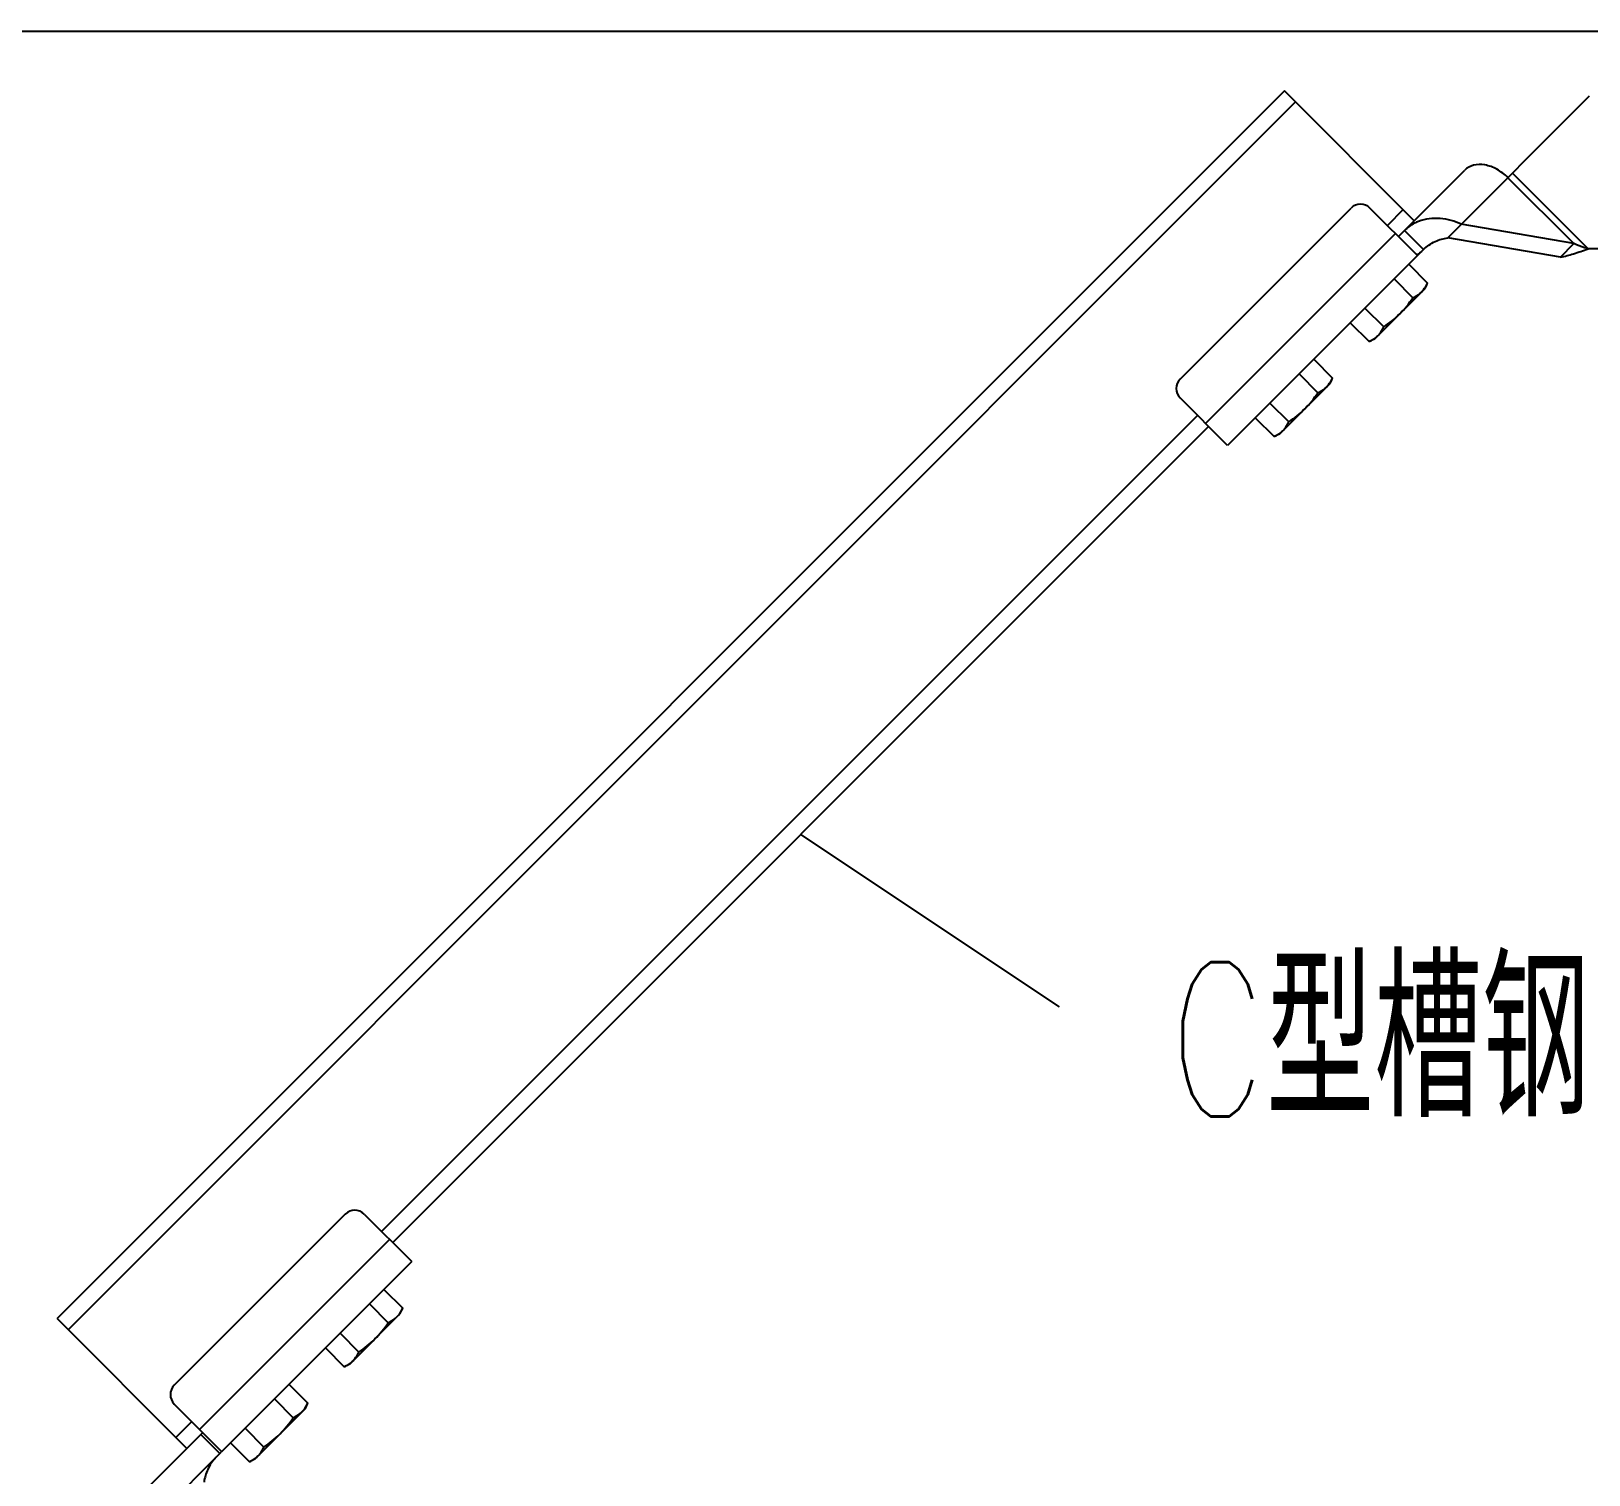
# Model space of a CAD drawing. Extents: x 27938 to 1507990, y 110129 to 923079.
# Drawn here: x 548429 to 552471, y 380201 to 383946 of the extents above; entities that cross this region are included whole.
import ezdxf

# ---------------------------------------------------------------- set-up
doc = ezdxf.new("R2010")
doc.units = 0
doc.header["$LTSCALE"] = 1000
doc.header["$MEASUREMENT"] = 0
doc.layers.add('BZ', color=2, linetype='Continuous')
doc.layers.add('W_DIM', color=4, linetype='Continuous')
doc.styles.get("Standard").update_dxf_attribs({"font": 'gbenor.shx', "bigfont": 'gbcbig.shx'})
doc.styles.add('wwp100', font='txt.shx', dxfattribs={"width": 0.7, "height": 400, "bigfont": 'hztxt.shx'})
doc.dimstyles.get("Standard").update_dxf_attribs({"dimtxt": 0.18, "dimasz": 0.18, "dimexe": 0.18, "dimexo": 0.0625, "dimgap": 0.09, "dimtad": 0, "dimtih": 1, "dimtoh": 1, "dimdec": 4, "dimzin": 0, "dimdsep": 46, "dimtxsty": 'Standard', "dimcen": 0.09, "dimadec": 0, "dimazin": 0, "dimtfac": 1, "dimtdec": 4, "dimtofl": 0, "dimtmove": 0, "dimatfit": 3, "dimfxl": 1, "dimtolj": 1, "dimtzin": 0, "dimarcsym": 0})

msp = doc.modelspace()

# ---------------------------------------------------------------- linework, layer by layer
at = {"linetype": 'Continuous'}
for p, q in [((551681.2, 383791.4), (548496.3, 380606.5)), ((551709.9, 383762.6), (548525.1, 380577.8)), ((552017.9, 383454.6), (551681.2, 383791.4)), ((552105.1, 383410.4), (552472.8, 383778.1)), ((551976.9, 383413.6), (552148.8, 383585.4)), ((552260.9, 383566.2), (552432, 383395.1)), ((552468.9, 383381.5), (552272.5, 383577.8)), ((551410.1, 383043.9), (551853.7, 383487.5)), ((552023.8, 383366.7), (551902.9, 383487.5)), ((551989.2, 383483.4), (551948.1, 383442.3)), ((552432, 383395.1), (552139.9, 383445.2)), ((551475.8, 382928.9), (551968.7, 383421.8)), ((552041.4, 383379.5), (551992.1, 383428.8)), ((552397.2, 383360.3), (552105.1, 383410.4)), ((552397.2, 383360.3), (552432, 383395.1)), ((552041.4, 383379.5), (551533.3, 382871.5)), ((552647.2, 383381.5), (552468.9, 383381.5)), ((552003.5, 383341.6), (552052.3, 383292.7)), ((551914.4, 383147.4), (552045.9, 383278.9)), ((551965.5, 383303.6), (552014.4, 383254.8)), ((552045.9, 383278.9), (552052.3, 383292.7)), ((551851.7, 383189.8), (551900.6, 383141)), ((551889.6, 383227.8), (551938.5, 383178.9)), ((551914.4, 383147.4), (551900.6, 383141)), ((551757, 383095.2), (551805.9, 383046.3)), ((551668, 382901), (551799.5, 383032.4)), ((551719.1, 383057.2), (551768, 383008.4)), ((551799.5, 383032.4), (551805.9, 383046.3)), ((551533.3, 382871.5), (551410.1, 382994.7)), ((551455.3, 382949.5), (549338.2, 380832.4)), ((551643.2, 382981.4), (551692.1, 382932.5)), ((551484, 382920.7), (549367, 380803.7)), ((551605.3, 382943.4), (551654.2, 382894.6)), ((551668, 382901), (551654.2, 382894.6)), ((549243.8, 380877.6), (548800.2, 380434.1)), ((549293.1, 380877.6), (549416.3, 380754.4)), ((549358.8, 380811.9), (548865.9, 380319.1)), ((548923.4, 380261.6), (549416.3, 380754.4)), ((549306.4, 380644.5), (549355.2, 380595.6)), ((549344.3, 380682.4), (549393.2, 380633.6)), ((548833.1, 380269.8), (548496.3, 380606.5)), ((549255.3, 380488.3), (549386.7, 380619.7)), ((549386.7, 380619.7), (549393.2, 380633.6)), ((549230.5, 380568.6), (549279.4, 380519.7)), ((549192.5, 380530.7), (549241.4, 380481.8)), ((549255.3, 380488.3), (549241.4, 380481.8)), ((549097.9, 380436), (549146.8, 380387.1)), ((548923, 380262), (548800.2, 380384.8)), ((549008.9, 380241.9), (549140.3, 380373.3)), ((549059.9, 380398.1), (549108.8, 380349.2)), ((549140.3, 380373.3), (549146.8, 380387.1)), ((548845.4, 380339.6), (548804.3, 380298.5)), ((548984.1, 380322.2), (549032.9, 380273.3)), ((548702.3, 380139), (548872.7, 380309.4)), ((548869.3, 380306), (548918.6, 380256.8)), ((548946.1, 380284.3), (548995, 380235.4)), ((548751.6, 380089.7), (548922, 380260.1)), ((549008.9, 380241.9), (548995, 380235.4))]:
    msp.add_line(p, q, dxfattribs=at)
for centre, start, end in [((551878.3, 383462.8), 45, 135), ((551434.8, 383019.3), 135, 225), ((549268.4, 380853), 45, 135), ((548824.9, 380409.4), 135, 225)]:
    msp.add_arc(centre, 34.8, start, end, dxfattribs=at)
for points, knots in [([(552260.9, 383566.2), (552252.5, 383574.7), (552233.8, 383588.9), (552202.6, 383600.7), (552172.1, 383600.8), (552154.9, 383591.6), (552148.8, 383585.4)], [0, 0, 0, 0, 0.287971, 0.555344, 0.790532, 1, 1, 1, 1]), ([(552029, 383452.6), (552025.5, 383451.3), (552012.1, 383445.3), (551999.9, 383436.6), (551992.1, 383428.8)], [0, 0, 0, 0, 0.252907, 1, 1, 1, 1]), ([(552139.9, 383445.2), (552122.9, 383453.5), (552085.6, 383464.1), (552046.6, 383459.5), (552029, 383452.6)], [0, 0, 0, 0, 0.500769, 1, 1, 1, 1]), ([(552041.4, 383379.5), (552050.2, 383388.3), (552070.5, 383402.1), (552093.8, 383408.6), (552105.1, 383410.4)], [0, 0, 0, 0, 0.522516, 1, 1, 1, 1]), ([(552468.9, 383381.5), (552465.7, 383382.5), (552453.3, 383386.5), (552440.9, 383391), (552432, 383395.1)], [0, 0, 0, 0, 0.254643, 1, 1, 1, 1]), ([(552041.4, 383379.5), (552037.7, 383375.9), (552034.1, 383371.6), (552025.4, 383365.1), (552023.8, 383366.7)], [0, 0, 0, 0, 0.693247, 1, 1, 1, 1]), ([(552397.2, 383360.3), (552408.7, 383362.3), (552432.8, 383369.1), (552456.3, 383377.2), (552468.9, 383381.5)], [0, 0, 0, 0, 0.468219, 1, 1, 1, 1]), ([(552014.4, 383254.8), (552016.5, 383255.8), (552024.7, 383259.9), (552032.3, 383265.2), (552037.1, 383270)], [0, 0, 0, 0, 0.255699, 1, 1, 1, 1]), ([(552037.1, 383270), (552038.7, 383271.6), (552044.8, 383278.5), (552049.4, 383286.5), (552052.3, 383292.7)], [0, 0, 0, 0, 0.246322, 1, 1, 1, 1]), ([(551923.2, 383156.2), (551924.8, 383157.8), (551931, 383164.6), (551935.6, 383172.7), (551938.5, 383178.9)], [0, 0, 0, 0, 0.246322, 1, 1, 1, 1]), ([(551900.6, 383141), (551901.7, 383141.5), (551906.3, 383143.7), (551910.7, 383146.3), (551913.8, 383148.4)], [0, 0, 0, 0, 0.253346, 1, 1, 1, 1]), ([(551790.6, 383023.6), (551792.2, 383025.2), (551798.4, 383032), (551803, 383040.1), (551805.9, 383046.3)], [0, 0, 0, 0, 0.246322, 1, 1, 1, 1]), ([(551768, 383008.4), (551770.1, 383009.4), (551778.3, 383013.4), (551785.8, 383018.8), (551790.6, 383023.6)], [0, 0, 0, 0, 0.255699, 1, 1, 1, 1]), ([(551676.8, 382909.8), (551678.4, 382911.4), (551684.5, 382918.2), (551689.2, 382926.2), (551692.1, 382932.5)], [0, 0, 0, 0, 0.246322, 1, 1, 1, 1]), ([(551654.2, 382894.6), (551655.3, 382895.1), (551659.9, 382897.3), (551664.3, 382899.9), (551667.4, 382902)], [0, 0, 0, 0, 0.253346, 1, 1, 1, 1]), ([(549355.2, 380595.6), (549357.3, 380596.6), (549365.5, 380600.7), (549373.1, 380606.1), (549377.9, 380610.9)], [0, 0, 0, 0, 0.255699, 1, 1, 1, 1]), ([(549377.9, 380610.9), (549379.5, 380612.5), (549385.6, 380619.3), (549390.3, 380627.3), (549393.2, 380633.6)], [0, 0, 0, 0, 0.246322, 1, 1, 1, 1]), ([(549241.4, 380481.8), (549242.6, 380482.3), (549247.1, 380484.6), (549251.5, 380487.1), (549254.6, 380489.2)], [0, 0, 0, 0, 0.253346, 1, 1, 1, 1]), ([(549264.1, 380497.1), (549265.7, 380498.7), (549271.8, 380505.5), (549276.4, 380513.5), (549279.4, 380519.7)], [0, 0, 0, 0, 0.246322, 1, 1, 1, 1]), ([(549108.8, 380349.2), (549110.9, 380350.2), (549119.1, 380354.3), (549126.7, 380359.7), (549131.5, 380364.5)], [0, 0, 0, 0, 0.255699, 1, 1, 1, 1]), ([(549131.5, 380364.5), (549133.1, 380366.1), (549139.2, 380372.9), (549143.8, 380380.9), (549146.8, 380387.1)], [0, 0, 0, 0, 0.246322, 1, 1, 1, 1]), ([(548908.2, 380246.3), (548899.4, 380237.5), (548885.6, 380217.2), (548879.2, 380193.9), (548877.4, 380182.6)], [0, 0, 0, 0, 0.522516, 1, 1, 1, 1]), ([(548923, 380262), (548923.1, 380261.9), (548923.2, 380261.1), (548922.4, 380260.6), (548922, 380260.1)], [0, 0, 0, 0, 0.126775, 1, 1, 1, 1]), ([(548995, 380235.4), (548996.2, 380235.9), (549000.7, 380238.1), (549005.1, 380240.7), (549008.2, 380242.8)], [0, 0, 0, 0, 0.253346, 1, 1, 1, 1]), ([(549017.7, 380250.7), (549019.3, 380252.3), (549025.4, 380259.1), (549030, 380267.1), (549032.9, 380273.3)], [0, 0, 0, 0, 0.246322, 1, 1, 1, 1])]:
    msp.add_open_spline(points, degree=3, knots=knots, dxfattribs=at)
for points in [[(551980.2, 383213.1), (551992.9, 383225.8), (552004.2, 383240), (552014.4, 383254.8)], [(551938.5, 383178.9), (551953.3, 383189.1), (551967.4, 383200.4), (551980.2, 383213.1)], [(551913.8, 383148.4), (551917.2, 383150.7), (551920.4, 383153.3), (551923.2, 383156.2)], [(551733.7, 382966.7), (551746.4, 382979.4), (551757.8, 382993.6), (551768, 383008.4)], [(551692.1, 382932.5), (551706.9, 382942.7), (551721, 382954), (551733.7, 382966.7)], [(551667.4, 382902), (551670.8, 382904.3), (551673.9, 382906.9), (551676.8, 382909.8)], [(549321, 380554), (549333.7, 380566.7), (549345, 380580.8), (549355.2, 380595.6)], [(549279.4, 380519.7), (549294.1, 380530), (549308.3, 380541.3), (549321, 380554)], [(549254.6, 380489.2), (549258, 380491.6), (549261.2, 380494.2), (549264.1, 380497.1)], [(549074.6, 380307.6), (549087.3, 380320.3), (549098.6, 380334.4), (549108.8, 380349.2)], [(549032.9, 380273.3), (549047.7, 380283.6), (549061.9, 380294.9), (549074.6, 380307.6)], [(549008.2, 380242.8), (549011.6, 380245.2), (549014.8, 380247.8), (549017.7, 380250.7)]]:
    msp.add_open_spline(points, degree=3, dxfattribs=at)
at = {"layer": 'BZ'}
msp.add_line((545715, 383946.2), (555979.3, 383946.2), dxfattribs=at)

# ---------------------------------------------------------------- texts
at = {"layer": 'W_DIM', "color": 7, "style": 'wwp100', "width": 0.7}
msp.add_text('C型槽钢', height=400, dxfattribs=at).set_placement((551381.6, 381130.9))

# ---------------------------------------------------------------- leaders
msp.add_leader([(550425.5, 381862.2), (551096.6, 381415)], dimstyle='Standard', override={"dimgap": 20, "dimtad": 0})

doc.saveas('drawing.dxf')
